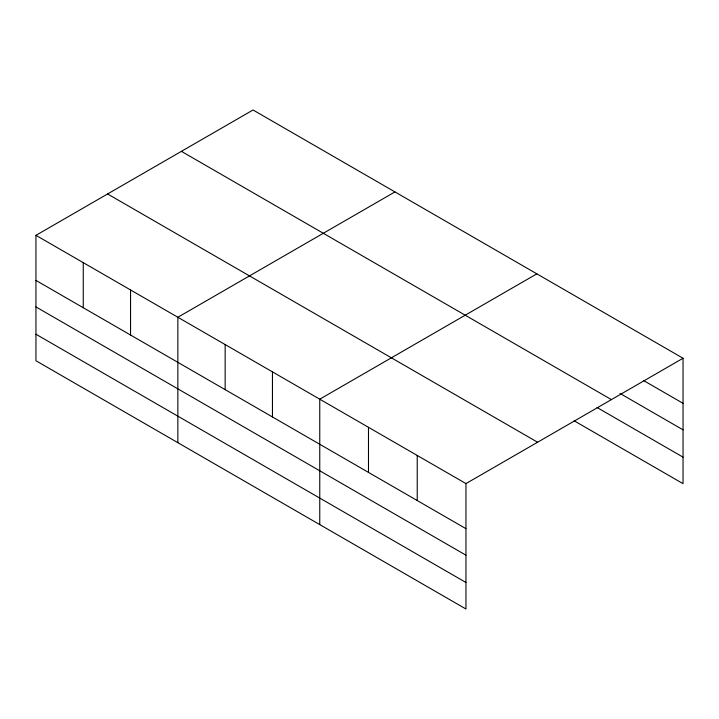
<?xml version="1.0" encoding="UTF-8"?>
<svg xmlns="http://www.w3.org/2000/svg" width="719" height="719" viewBox="0 0 719 719"><rect width="100%" height="100%" fill="white"/><g stroke="black" fill="none" stroke-linecap="round" stroke-linejoin="round"><path stroke-width="1.08" d="M465.957 555.185L465.957 483.59L35.95 235.329L35.95 360.749L465.957 609.011L465.957 555.185L35.95 306.923M574.113 420.777L683.05 483.671L683.05 358.251L253.043 109.989L35.95 235.329M394.947 191.919L177.854 317.259L177.854 442.67M536.85 273.84L319.757 399.18L319.757 524.6M465.957 483.59L683.05 358.251M643.873 380.711L683.05 403.332M619.985 393.428L683.05 429.845M181.404 151.35L611.411 399.611M597.049 407.511L683.05 457.158M107.589 193.968L537.596 442.23M35.95 280.41L465.957 528.672M35.95 334.236L465.957 582.498M417.227 455.451L417.227 500.532M368.488 427.32L368.488 472.392M272.456 371.876L272.456 416.948M225.155 344.563L225.155 389.644M130.552 289.946L130.552 335.027M83.251 262.633L83.251 307.714"/></g></svg>
